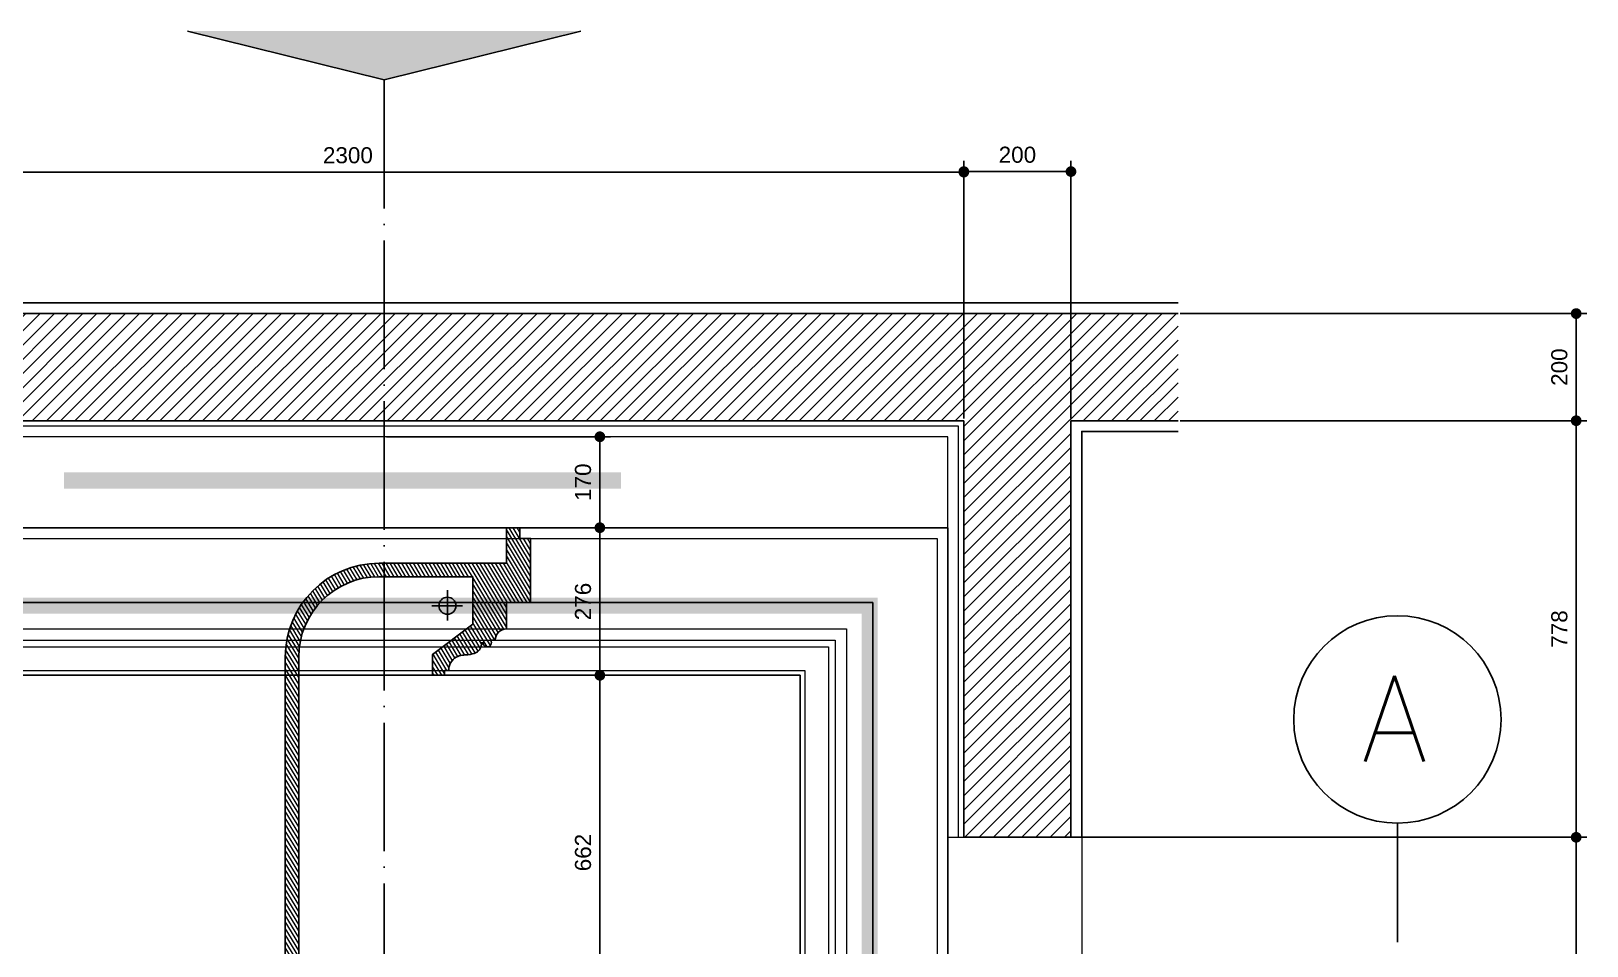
# Model space of a CAD drawing. Header units: inches. Extents: x 193287 to 241687, y 437648 to 550079.
# Drawn here: x 215312 to 218217, y 461096 to 462805 of the extents above; entities that cross this region are included whole.
import ezdxf

# ---------------------------------------------------------------- set-up
doc = ezdxf.new("R2010")
doc.units = ezdxf.units.IN
doc.header["$MEASUREMENT"] = 0
doc.linetypes.add('ACAD_ISO04W100', pattern=[30, 24, -3, 0, -3])
doc.linetypes.add('HIDDEN', pattern=[0.375, 0.25, -0.125])
for name, color, linetype in [('A-DIMESNION-1', 7, 'Continuous'), ('CQ Grg Gypsum', 41, 'Continuous'), ('CQ Light Elevation', 4, 'Continuous'), ('CQ Plaster', 1, 'Continuous'), ('CQ Wall plan', 3, 'Continuous'), ('Layer1', 1, 'Continuous'), ('xref grd floor$2$CQ Wall hatch_CHB', 8, 'Continuous')]:
    doc.layers.add(name, color=color, linetype=linetype)
for name, color, linetype, lineweight in [('CQ gypsum 2', 42, 'Continuous', 0), ('CQ Gypsum Hatch', 8, 'Continuous', 20), ('CQ lighting plan', 7, 'Continuous', 0), ('CQ Marble', 6, 'Continuous', 0), ('CQ plan and elev dimension', 252, 'Continuous', 35)]:
    doc.layers.add(name, color=color, linetype=linetype, lineweight=lineweight)
doc.styles.get("Standard").update_dxf_attribs({"font": 'arial.ttf'})
doc.styles.add('STYL-CONCEPT', font='romans.shx')
doc.dimstyles.new('CQ 20', dxfattribs={"dimscale": 0.2, "dimtxt": 150, "dimasz": 100, "dimexe": 100, "dimexo": 20, "dimgap": 80, "dimtad": 1, "dimdec": 0, "dimzin": 0, "dimdsep": 46, "dimtxsty": 'Standard', "dimblk": 'DOT', "dimcen": 100, "dimclrd": 1, "dimclre": 1, "dimclrt": 3, "dimadec": 0, "dimazin": 0, "dimtfac": 1, "dimtdec": 0, "dimtofl": 0, "dimtmove": 0, "dimatfit": 3, "dimfxl": 1, "dimtolj": 1, "dimtzin": 0, "dimlwd": -1, "dimarcsym": 0})

# ---------------------------------------------------------------- blocks, each defined once
blk = doc.blocks.new('gf15 WC wall plan')
at = {"layer": 'xref grd floor$2$CQ Wall hatch_CHB', "extrusion": (-4.885221514467737e-08, 5.985931785203955e-09, 0.9999999999999988)}
h = blk.add_hatch(dxfattribs=at)
h.set_pattern_fill('ANSI31,_O', color=8, scale=149.9999999999999)
h.set_pattern_definition([(45, (0, 0), (-13.25825214724776, 13.25825214724776), [])])
h.paths.add_polyline_path([(208393.9044530837, 462405.2517886034), (208293.8901669762, 462405.2517886034), (208293.818429462, 461427.1771427442), (208243.8184294633, 461427.1767733602), (208243.8901667283, 462405.2517886033), (208043.9045051255, 462405.2517886034), (208043.9127867077, 461327.1769580548), (208193.8184294626, 461327.1769580547), (208193.8184294626, 461277.1769580546), (208393.9127866929, 461277.2111633761), (208393.9068765461, 462077.2109243502), (210693.9068764914, 462077.2279160187), (210693.7866682881, 461299.1088868), (210893.7866682892, 461299.1088868001), (210893.9068764855, 462077.229393555), (211093.6133301806, 462077.2308689227), (211093.6133301806, 462277.2308689283), (208393.9053990093, 462277.2109243449)])
at = {"layer": 'CQ Plaster'}
for points, elevation in [([(211093.6133301814, 462297.1088868002), (208413.7866682811, 462297.1088867998), (208413.7866682807, 462405.2517886037)], -0.0005632513908580307), ([(211093.6133301814, 462057.1088868), (210913.7866682881, 462057.1088868), (210913.7866682881, 461299.1088867999), (210893.7866682893, 461299.1088867999)], -0.000562054204500989), ([(211093.6133301814, 462057.1088868), (210913.7866682881, 462057.1088868)], -0.000562054204500989)]:
    blk.add_lwpolyline(points, dxfattribs=dict(at, elevation=elevation))
at = {"layer": 'CQ Wall plan', "extrusion": (-4.885221514467737e-08, 5.985931785203955e-09, 0.9999999999999988)}
for p, q in [((211093.6133301814, 462277.1088868002, -0.0005632513908580307), (208393.7866682811, 462277.1088867998, -0.0006951439037985181)), ((211093.6133301814, 462277.1088868002, -0.0005632513908580307), (208393.7866682811, 462277.1088867998, -0.0006951439037985181)), ((211093.6133301814, 462277.1088868002, -0.0005632513908580307), (208393.7866682811, 462277.1088867998, -0.0006951439037985181)), ((210693.7866682894, 462077.1088868001, -0.0005815866226083169), (208393.7866682818, 462077.1088867997, -0.0006939467174414422)), ((210693.7866682894, 462077.1088868001, -0.0005815866226083169), (208393.7866682818, 462077.1088867997, -0.0006939467174414422)), ((210693.7866682894, 462077.1088868001, -0.0005815866226083169), (208393.7866682818, 462077.1088867997, -0.0006939467174414422)), ((210693.7866682894, 462077.1088868001, -0.0005815866226083169), (210693.7866682883, 461299.1088867999, -0.0005718161795793866)), ((210693.7866682894, 462077.1088868001, -0.0005815866226083169), (210693.7866682883, 461299.1088867999, -0.0005718161795793866)), ((210693.7866682894, 462077.1088868001, -0.0005815866226083169), (210693.7866682883, 461299.1088867999, -0.0005718161795793866)), ((210893.7866682893, 462077.1088868001, -0.0005718161795793873), (210893.7866682893, 461299.1088867999, -0.0005718161795793866)), ((211093.6133301814, 462077.1088868, -0.000562054204500989), (210893.7866682896, 462077.1088867999, -0.0005718161795793724)), ((210893.7866682893, 462077.1088868001, -0.0005718161795793873), (210893.7866682893, 461299.1088867999, -0.0005718161795793866)), ((211093.6133301814, 462077.1088868, -0.000562054204500989), (210893.7866682896, 462077.1088867999, -0.0005718161795793724)), ((210893.7866682893, 462077.1088868001, -0.0005718161795793873), (210893.7866682893, 461299.1088867999, -0.0005718161795793866)), ((211093.6133301814, 462077.1088868, -0.000562054204500989), (210893.7866682896, 462077.1088867999, -0.0005718161795793724))]:
    blk.add_line(p, q, dxfattribs=at)
at = {"layer": 'CQ Wall plan'}
blk.add_line((210693.7866682883, 461299.1088867999, -0.0005718161795793866), (210893.7866682893, 461299.1088867999, -0.0005718161795793866), dxfattribs=at)
blk = doc.blocks.new('gf15 marble')
at = {"layer": 'CQ Marble'}
for p, q in [((210663.7866682883, 461877.1088867999, -0.0005718161795793866), (208423.786668282, 461877.1088867915, -0.0005718161795793866)), ((210663.7866682883, 461299.1088867999, -0.0005718161795793866), (210683.7866682883, 461299.1088867999, -0.0005718161795793866)), ((208423.786668285, 461247.1091258037, -0.0005718161795793866), (208423.7866682878, 460607.1091258039, -0.0006898538543787893)), ((208523.8023646689, 459602.1093648029, -0.0006898538543787893), (208523.8023646681, 459582.1093648029, -0.0006898538543787893)), ((210563.8388037606, 459602.1093647215, -0.0006898538543787893), (210563.8388037598, 459582.1093647215, -0.0006898538543787893))]:
    blk.add_line(p, q, dxfattribs=at)
for points, elevation in [([(210683.7866682883, 461299.1088867999), (210683.7866682883, 462067.1088868), (208403.7866682819, 462067.1088867915), (208403.7866682849, 461267.1091258037), (208293.7700534819, 461267.1091258037)], -0.0005718161795793866), ([(210663.7866682883, 461299.1088867999), (210663.7866682883, 462047.1088867999), (208423.786668282, 462047.1088867915), (208423.786668285, 461247.1091258037), (208293.7700534819, 461247.1091258037)], -0.0005718161795793866), ([(208293.7700534769, 460607.1091258035), (208423.7866682878, 460607.1091258039), (208423.7866682898, 459602.109364807), (208523.8023646691, 459602.1093648029)], -0.0006898538543787893), ([(208293.7700534769, 460587.1091258035), (208403.7866682879, 460587.1091258039), (208403.7866682898, 459582.1093648077), (208523.8023646691, 459582.1093648029)], -0.0006898538543787893), ([(210563.8388037606, 459582.1093647215), (210683.786583391, 459582.1093647167), (210683.7866682866, 460349.1088879068)], -0.0006898538543787893), ([(210563.8388037606, 459602.1093647215), (210663.7865856047, 459602.1093647175), (210663.7866682866, 460349.1088901205)], -0.0006898538543787893), ([(210683.7866682866, 460349.1088879068), (210663.7866682866, 460349.1088901205)], -0.0005718161795793866)]:
    blk.add_lwpolyline(points, dxfattribs=dict(at, elevation=elevation))
blk = doc.blocks.new('gf15 section line')
at = {"layer": 'Layer1'}
for points in [[(215100.9179413107, 463865.8288713741), (215468.0817826139, 463774.774137412), (215468.0817826138, 463865.8288713737)], [(215835.2456239169, 463865.8288713739), (215468.0817826139, 463774.774137412), (215468.0817826138, 463865.8288713737)]]:
    blk.add_hatch(color=256, dxfattribs=at).paths.add_polyline_path(points)
for p in [(215100.9179413107, 463865.8288713742, -0.0007205833194886865), (215835.245623917, 463865.8288713742, -0.0007205833194886865)]:
    blk.add_line(p, (215468.0817826139, 463774.7741374121, -0.0007205833194886865), dxfattribs=at)
at = {"layer": 'Layer1', "linetype": 'ACAD_ISO04W100', "ltscale": 10}
for p, q in [((215468.0817826139, 463774.7741374121, -0.0007205833194886865), (215468.0817826139, 459893.5750722382, -0.0007205833194886865)), ((217359.7479773852, 461864.1766138547, -0.0006280608648112792), (217359.7479773852, 462386.7852145136, -0.0006280608648112792))]:
    blk.add_line(p, q, dxfattribs=at)
at = {"layer": 'Layer1'}
blk.add_circle((217359.7479773852, 462580.3951812427, -0.0006280608648112792), 193.6099667290585, dxfattribs=at)
at = {"layer": 'Layer1', "insert": (217416.2072669065, 462662.1735943808, -0.0006280608648112792), "char_height": 159.9398828154575, "attachment_point": 3, "style": 'STYL-CONCEPT'}
blk.add_mtext_dynamic_manual_height_columns('A', width=200.8163932642201, gutter_width=150, heights=[0], dxfattribs=at)
blk = doc.blocks.new('SECTION CEILING C AND D')
at = {"layer": 'CQ Gypsum Hatch'}
h = blk.add_hatch(dxfattribs=at)
h.set_pattern_fill('ANSI31', color=256, scale=50.00000000000004, angle=166.0285767170143, style=0)
h.set_pattern_definition([(211.0285767170143, (0, 0), (3.221659560689488, -5.35568946775465), [])])
edge = h.paths.add_edge_path()
edge.add_line((221496.3634083793, 451355.5940321152), (221476.3634470181, 451355.5940321151))
edge.add_line((221476.3634470181, 451355.5940321151), (221476.3634564243, 451380.5940490463))
edge.add_line((221476.3634564243, 451380.5940490463), (221542.8714550818, 451380.5940465979))
edge.add_line((221542.8714550818, 451380.5940465979), (221542.8714615044, 451618.6332024623))
edge.add_arc((221717.8714615046, 451618.6332024623), 175.0000000001455, 90.00000000000949, 180.000000000019, ccw=False)
edge.add_line((221717.8714615045, 451793.6332024625), (223510.0454513518, 451793.6331128395))
edge.add_arc((223510.0454513518, 451618.6331128394), 175, 0, 89.9999999999904, ccw=False)
edge.add_line((223685.0454513518, 451618.6331128395), (223685.0454577744, 451380.5939569749))
edge.add_line((223685.0454577744, 451380.5939569749), (223751.5534564319, 451380.5939594235))
edge.add_line((223751.5534564319, 451380.5939594235), (223751.5534658382, 451355.5939424923))
edge.add_line((223751.5534658382, 451355.5939424923), (223731.5535044769, 451355.5939424921))
edge.add_line((223731.5535044769, 451355.5939424921), (223731.5535159568, 451335.5939310124))
edge.add_line((223731.5535159568, 451335.5939310124), (223611.5454513512, 451335.5938696297))
edge.add_line((223611.5454513512, 451335.5938696297), (223611.5454513512, 451380.5930113292))
edge.add_line((223611.5454513512, 451380.5930113292), (223562.5454513513, 451380.5930113293))
edge.add_arc((223541.5454513513, 451380.5930113291), 21.00000000005821, 1.587987341361105e-10, 90.00000000015879)
edge.add_line((223541.5454513512, 451401.5930113293), (223541.5454513513, 451410.5930113292))
edge.add_arc((223536.6936272633, 451416.6997402548), 7.799508648152966, 90, 308.4673023861515, ccw=False)
edge.add_line((223536.6936272633, 451424.4992489031), (223536.6936272633, 451427.4992489031))
edge.add_arc((223534.5413597154, 451445.4660990062), 18.09530210384791, 205.7714928767011, 276.8309702013683, ccw=False)
edge.add_arc((223567.5219242569, 451458.3576701449), 53.47024035310794, 186.1635720954239, 202.844817978426, ccw=False)
edge.add_arc((223182.0246354605, 451424.9932573508), 333.4821786610068, 4.751447811113967, 6.568657367759998)
edge.add_arc((223477.615802532, 451459.0566106173), 35.93479784915663, 6.527251481196853, 25.39668080415777)
edge.add_arc((223485.7557770983, 451460.6969878025), 27.9502519411558, 29.51902534153829, 91.82174081903165)
edge.add_line((223484.8672380735, 451488.6331128377), (223484.8672380735, 451496.1331128377))
edge.add_line((223484.8672380735, 451496.1331128377), (223475.8672380735, 451496.1331128377))
edge.add_line((223475.8672380735, 451496.1331128377), (223475.8672380735, 451518.6331128394))
edge.add_line((223475.8672380735, 451518.6331128394), (223514.9390894407, 451518.6331128374))
edge.add_line((223514.9390894407, 451518.6331128374), (223571.5454513514, 451443.6331128376))
edge.add_line((223571.5454513514, 451443.6331128376), (223660.0454513518, 451443.6331128376))
edge.add_line((223660.0454513518, 451443.6331128376), (223660.0454513518, 451618.6331128394))
edge.add_arc((223510.0454513518, 451618.6331128392), 150, 0, 89.99999999999999)
edge.add_line((223510.0454513518, 451768.6331128394), (221717.8714615045, 451768.6332024623))
edge.add_arc((221717.8714615045, 451618.6332024622), 150, 89.99999999999999, 180)
edge.add_line((221567.8714615045, 451618.6332024623), (221567.8714615044, 451443.6332024607))
edge.add_line((221567.8714615044, 451443.6332024607), (221656.371461505, 451443.6332024607))
edge.add_line((221656.371461505, 451443.6332024607), (221712.9778234156, 451518.6332024607))
edge.add_line((221712.9778234156, 451518.6332024607), (221752.0496747827, 451518.6332024625))
edge.add_line((221752.0496747827, 451518.6332024625), (221752.0496747827, 451496.1332024605))
edge.add_line((221752.0496747827, 451496.1332024605), (221743.0496747827, 451496.1332024607))
edge.add_line((221743.0496747827, 451496.1332024607), (221743.0496747827, 451488.6332024605))
edge.add_arc((221742.1611357578, 451460.6970774254), 27.9502519410732, 88.17825918066262, 150.4809746582109)
edge.add_arc((221750.301110324, 451459.0567002404), 35.93479784899679, 154.6033191957228, 173.4727485186793)
edge.add_arc((222045.8922773975, 451424.9933469757), 333.4821786626222, 173.431342632584, 175.2485521892302)
edge.add_arc((221660.3949885988, 451458.357759768), 53.47024035372762, 337.15518202151657, 353.8364279045223, ccw=False)
edge.add_arc((221693.375553141, 451445.466188629), 18.09530210362531, 263.16902979845247, 334.22850712318433, ccw=False)
edge.add_line((221691.2232855931, 451427.4993385262), (221691.2232855929, 451424.4993385262))
edge.add_arc((221691.223285593, 451416.6998298779), 7.799508648167831, -128.46730238588572, 90, ccw=False)
edge.add_line((221686.3714615049, 451410.5931009523), (221686.371461505, 451401.5931009523))
edge.add_arc((221686.3714615051, 451380.5931009521), 21.00000000011642, 90.0000000002382, 180.0000000001588)
edge.add_line((221665.371461505, 451380.5931009522), (221616.371461505, 451380.5931009522))
edge.add_line((221616.371461505, 451380.5931009522), (221616.371461505, 451335.5939592526))
edge.add_line((221616.371461505, 451335.5939592526), (221496.3633968995, 451335.5940206355))
edge.add_line((221496.3633968995, 451335.5940206355), (221496.3634083793, 451355.5940321152))
at = {"layer": 'CQ Gypsum Hatch', "extrusion": (-4.885221514467738e-08, 5.985931785203955e-09, 0.9999999999999988)}
h = blk.add_hatch(dxfattribs=at)
h.set_pattern_fill('ANSI31', color=256, scale=50.00000000000004, angle=166.0285767170143, style=0)
h.set_pattern_definition([(211.0285767170143, (13070.17349858927, -3144.438563283119), (3.221659560689488, -5.355689467754651), [])])
edge = h.paths.add_edge_path()
edge.add_line((222813.9994622246, 451768.6331465902), (222813.9994622246, 451755.7042735457))
edge.add_line((222813.9994622246, 451755.7042735457), (222808.9994622247, 451755.7042735457))
edge.add_arc((222801.9211526813, 451755.7115152773), 7.07831324785572, -89.94138141292848, -0.058618587448620474, ccw=False)
edge.add_line((222801.9283944128, 451748.6332057338), (222801.9283944128, 451743.6332057338))
edge.add_line((222801.9283944128, 451743.6332057338), (222776.0705300365, 451743.6331465903))
edge.add_line((222776.0705300366, 451743.6331465904), (222776.0705300364, 451748.6331465904))
edge.add_arc((222776.0777717678, 451755.7114561337), 7.078313247756716, 180.0586185872999, 269.9413814132354, ccw=False)
edge.add_line((222768.9994622245, 451755.7042144022), (222763.9994622245, 451755.7042144022))
edge.add_line((222763.9994622246, 451755.7042144022), (222763.999462191, 451768.6331465903))
edge.add_line((222763.999462191, 451768.6331465903), (222813.9994622245, 451768.6331465903))
edge = h.paths.add_edge_path()
edge.add_line((222413.9174506313, 451768.6331465903), (222413.9174506313, 451755.7042735458))
edge.add_line((222413.9174506314, 451755.7042735458), (222418.9174506313, 451755.7042735457))
edge.add_arc((222425.9957601746, 451755.7115152774), 7.078313247785151, 180.0586185876428, 269.9413814131221)
edge.add_line((222425.9885184432, 451748.633205734), (222425.9885184432, 451743.633205734))
edge.add_line((222425.9885184431, 451743.633205734), (222451.8463828194, 451743.6331465905))
edge.add_line((222451.8463828194, 451743.6331465904), (222451.8463828194, 451748.6331465904))
edge.add_arc((222451.8391410879, 451755.7114561336), 7.078313247785151, 270.0586185876429, 359.9413814131221)
edge.add_line((222458.9174506312, 451755.7042144023), (222463.9174506312, 451755.7042144022))
edge.add_line((222463.9174506312, 451755.7042144021), (222463.917450665, 451768.6331465904))
edge.add_line((222463.9174506651, 451768.6331465904), (222413.9174506314, 451768.6331465904))
at = {"layer": 'CQ Grg Gypsum', "extrusion": (-4.885221514467737e-08, 5.985931785203956e-09, 0.9999999999999988), "elevation": -0.008773270307329804}
blk.add_lwpolyline([(221496.363408379, 451355.5940321154), (221476.3634470178, 451355.5940321152), (221476.363456424, 451380.5940490465), (221542.8714550814, 451380.594046598), (221542.8714615041, 451618.6332024625, -0.414213562373095), (221717.8714615042, 451793.6332024626), (223510.0454513514, 451793.6331128397, -0.4142135623730951), (223685.0454513514, 451618.6331128396), (223685.0454577741, 451380.593956975), (223751.5534564315, 451380.5939594236), (223751.5534658378, 451355.5939424924), (223731.5535044766, 451355.5939424922), (223731.5535159565, 451335.5939310125), (223611.5454513509, 451335.5938696298), (223611.5454513509, 451380.5930113293), (223562.545451351, 451380.5930113294, 0.4142135623730951), (223541.5454513509, 451401.5930113294), (223541.545451351, 451410.5930113294, -1.408012182039782), (223536.693627263, 451424.4992489032), (223536.693627263, 451427.4992489032, -0.3203886580188211), (223518.2459031035, 451437.5985674972, -0.07291447245681257), (223514.3607724985, 451452.6167166375, 0.00792923866215691), (223513.3176674517, 451463.1415264908, 0.08251996361405504), (223510.0778665455, 451474.4684273962, 0.2787474963378558), (223484.8672380731, 451488.6331128378), (223484.8672380731, 451496.1331128378), (223475.8672380731, 451496.1331128378), (223475.8672380731, 451518.6331128395), (223514.9390894404, 451518.6331128376), (223571.545451351, 451443.6331128377), (223660.0454513514, 451443.6331128377), (223660.0454513514, 451618.6331128395, 0.4142135623730951), (223510.0454513514, 451768.6331128395), (221717.8714615042, 451768.6332024625, 0.414213562373095), (221567.8714615042, 451618.6332024625), (221567.8714615041, 451443.6332024608), (221656.3714615047, 451443.6332024608), (221712.9778234152, 451518.6332024608), (221752.0496747824, 451518.6332024626), (221752.0496747824, 451496.1332024607), (221743.0496747824, 451496.1332024608), (221743.0496747824, 451488.6332024607, 0.2787474963378738), (221717.83904631, 451474.4685170192, 0.08251996361405872), (221714.5992454038, 451463.1416161139, 0.007929238662157688), (221713.5561403571, 451452.6168062605, -0.0729144724568158), (221709.671009752, 451437.5986571201, -0.3203886580188293), (221691.2232855927, 451427.4993385263), (221691.2232855926, 451424.4993385263, -1.408012182039784), (221686.3714615046, 451410.5931009524), (221686.3714615047, 451401.5931009525, 0.414213562373095), (221665.3714615047, 451380.5931009523), (221616.3714615047, 451380.5931009523), (221616.3714615047, 451335.5939592528), (221496.3633968991, 451335.5940206356)], format="xyb", close=True, dxfattribs=at)
at = {"layer": 'CQ Grg Gypsum', "extrusion": (-4.885221514467737e-08, 5.985931785203956e-09, 0.9999999999999988)}
for points, elevation in [([(222413.9174506311, 451768.6331465896), (222413.9174506312, 451755.704273545), (222418.917450631, 451755.7042735451, 0.4136143785872561), (222425.988518443, 451748.6332057333), (222425.9885184429, 451743.6332057333), (222451.8463828192, 451743.6331465897), (222451.8463828192, 451743.6331465897), (222451.8463828192, 451748.6331465896, 0.4136143785872561), (222458.917450631, 451755.7042144015), (222463.917450631, 451755.7042144013), (222463.9174506649, 451768.6331465897), (222413.9174506311, 451768.6331465896)], -0.008771639248283798), ([(222813.9994622244, 451768.6331465894), (222813.9994622244, 451755.704273545), (222808.9994622245, 451755.7042735449, -0.4136143785872561), (222801.9283944126, 451748.6332057331), (222801.9283944126, 451743.6332057331), (222776.0705300363, 451743.6331465896), (222776.0705300363, 451743.6331465896), (222776.0705300362, 451748.6331465896, -0.4136143785872561), (222768.9994622243, 451755.7042144014), (222763.9994622244, 451755.7042144014), (222763.9994621908, 451768.6331465895), (222813.9994622244, 451768.6331465894)], -0.008772207697204897)]:
    blk.add_lwpolyline(points, format="xyb", dxfattribs=dict(at, elevation=elevation))
at = {"layer": 'CQ Light Elevation', "extrusion": (-4.885221514467737e-08, 5.985931785203956e-09, 0.9999999999999988)}
for points, elevation in [([(221622.0727365949, 451520.2962174568), (221622.0727365949, 451463.1294082287)], -0.00877110811993196), ([(223605.8441762608, 451520.2962174568), (223605.8441762608, 451463.129408229)], -0.008772827229382904), ([(221593.1039725536, 451491.0480204136), (221649.4034347953, 451491.0480204134)], -0.008771108119931962), ([(223634.8129403021, 451491.0480204135), (223578.5134780605, 451491.0480204134)], -0.008772827229382902)]:
    blk.add_lwpolyline(points, dxfattribs=dict(at, elevation=elevation))
for centre in [(221622.0727365949, 451491.0480204134, -0.008771108119931962), (223605.8441762608, 451491.0480204136, -0.008772827229382902)]:
    blk.add_circle(centre, 15.87653305614367, dxfattribs=at)
blk = doc.blocks.new('_Dot')
at = {"color": 0, "linetype": 'ByBlock', "lineweight": -2}
blk.add_line((-0.5, 0), (-1, 0), dxfattribs=at)
at = {"color": 0, "linetype": 'ByBlock', "const_width": 0.5}
blk.add_lwpolyline([(-0.25, 0, 1), (0.25, 0, 1)], format="xyb", close=True, dxfattribs=at)
blk = doc.blocks.new('*D595')
at = {"layer": 'A-DIMESNION-1', "color": 1, "lineweight": -2, "ltscale": 0.05, "transparency": 16777216}
for p, q in [((214753.5421522098, 462409.2517886037), (214753.5421522098, 462561.2432282272)), ((217053.5421522184, 462081.108886799), (217053.5421522184, 462561.2432282272))]:
    blk.add_line(p, q, dxfattribs=at)
at = {"layer": 'A-DIMESNION-1', "color": 1, "ltscale": 0.05, "transparency": 16777216}
blk.add_line((214773.5421522098, 462541.2432282272), (217033.5421522184, 462541.2432282272), dxfattribs=at)
at = {"layer": 'Defpoints', "color": 0, "linetype": 'Continuous', "ltscale": 0.05, "transparency": 16777216}
for p in [(217053.5421522184, 462541.2432282272), (214753.5421522098, 462405.2517886037, -0.000695910958467494), (217053.5421522184, 462077.108886799, -0.0005815866226083101)]:
    blk.add_point(p, dxfattribs=at)
at = {"layer": 'A-DIMESNION-1', "color": 1, "linetype": 'Continuous', "ltscale": 0.05, "transparency": 16777216, "xscale": 20, "yscale": 20, "zscale": 20, "rotation": 180}
blk.add_blockref('_Dot', (214753.5421522098, 462541.2432282272), dxfattribs=at)
at = {"layer": 'A-DIMESNION-1', "color": 1, "linetype": 'Continuous', "ltscale": 0.05, "transparency": 16777216, "xscale": 20, "yscale": 20, "zscale": 20}
blk.add_blockref('_Dot', (217053.5421522184, 462541.2432282272), dxfattribs=at)
at = {"layer": 'A-DIMESNION-1', "color": 3, "linetype": 'Continuous', "ltscale": 0.05, "transparency": 16777216, "insert": (215903.5421522141, 462572.5706497824), "char_height": 30, "attachment_point": 5}
blk.add_mtext('\\A1;2300', dxfattribs=at)
blk = doc.blocks.new('*D596')
at = {"layer": 'A-DIMESNION-1', "color": 1, "lineweight": -2, "ltscale": 0.05, "transparency": 16777216}
for p, q in [((217053.5421522185, 462081.1088868001), (217053.5421522185, 462562.2500084019)), ((217253.5421522183, 462081.1088868001), (217253.5421522183, 462562.2500084019))]:
    blk.add_line(p, q, dxfattribs=at)
at = {"layer": 'A-DIMESNION-1', "color": 1, "ltscale": 0.05, "transparency": 16777216}
blk.add_line((217073.5421522185, 462542.2500084019), (217233.5421522183, 462542.2500084019), dxfattribs=at)
at = {"layer": 'Defpoints', "color": 0, "linetype": 'Continuous', "ltscale": 0.05, "transparency": 16777216}
for p in [(217253.5421522183, 462542.2500084019), (217053.5421522185, 462077.1088868001, -0.0005815866226083169), (217253.5421522183, 462077.1088868001, -0.0005718161795793873)]:
    blk.add_point(p, dxfattribs=at)
at = {"layer": 'A-DIMESNION-1', "color": 1, "linetype": 'Continuous', "ltscale": 0.05, "transparency": 16777216, "xscale": 20, "yscale": 20, "zscale": 20, "rotation": 180}
blk.add_blockref('_Dot', (217053.5421522185, 462542.2500084019), dxfattribs=at)
at = {"layer": 'A-DIMESNION-1', "color": 1, "linetype": 'Continuous', "ltscale": 0.05, "transparency": 16777216, "xscale": 20, "yscale": 20, "zscale": 20}
blk.add_blockref('_Dot', (217253.5421522183, 462542.2500084019), dxfattribs=at)
at = {"layer": 'A-DIMESNION-1', "color": 3, "linetype": 'Continuous', "ltscale": 0.05, "transparency": 16777216, "insert": (217153.5421522184, 462573.5671980335), "char_height": 30, "attachment_point": 5}
blk.add_mtext('\\A1;200', dxfattribs=at)
blk = doc.blocks.new('*D597')
at = {"layer": 'A-DIMESNION-1', "color": 1, "lineweight": -2, "ltscale": 0.05, "transparency": 16777216}
for p, q in [((217457.3688141105, 462277.1088868002), (218216.7599522551, 462277.1088868002)), ((217457.3688141107, 462077.1088868001), (218216.7599522551, 462077.1088868001))]:
    blk.add_line(p, q, dxfattribs=at)
at = {"layer": 'A-DIMESNION-1', "color": 1, "ltscale": 0.05, "transparency": 16777216}
blk.add_line((218196.7599522551, 462257.1088868002), (218196.7599522551, 462097.1088868001), dxfattribs=at)
at = {"layer": 'Defpoints', "color": 0, "linetype": 'Continuous', "ltscale": 0.05, "transparency": 16777216}
for p in [(217453.3688141105, 462277.1088868002, -0.0005632513908580307), (217453.3688141107, 462077.1088868001, -0.0005620542045009797), (218196.7599522551, 462077.1088868001)]:
    blk.add_point(p, dxfattribs=at)
at = {"layer": 'A-DIMESNION-1', "color": 1, "linetype": 'Continuous', "ltscale": 0.05, "transparency": 16777216, "xscale": 20, "yscale": 20, "zscale": 20}
for p, rotation in [((218196.7599522551, 462277.1088868002), 90), ((218196.7599522551, 462077.1088868001), 270)]:
    blk.add_blockref('_Dot', p, dxfattribs=dict(at, rotation=rotation))
at = {"layer": 'A-DIMESNION-1', "color": 3, "linetype": 'Continuous', "ltscale": 0.05, "transparency": 16777216, "insert": (218165.4427626233, 462177.1088868002), "char_height": 30, "attachment_point": 5, "rotation": 90}
blk.add_mtext('\\A1;200', dxfattribs=at)
blk = doc.blocks.new('*D598')
at = {"layer": 'A-DIMESNION-1', "color": 1, "lineweight": -2, "ltscale": 0.05, "transparency": 16777216}
for p, q in [((217457.3688141105, 462077.1088868), (218216.7599522548, 462077.1088868)), ((217257.5421522182, 461299.1088867999), (218216.7599522548, 461299.1088867999))]:
    blk.add_line(p, q, dxfattribs=at)
at = {"layer": 'A-DIMESNION-1', "color": 1, "ltscale": 0.05, "transparency": 16777216}
blk.add_line((218196.7599522548, 462057.1088868), (218196.7599522548, 461319.1088867999), dxfattribs=at)
at = {"layer": 'Defpoints', "color": 0, "linetype": 'Continuous', "ltscale": 0.05, "transparency": 16777216}
for p in [(217453.3688141105, 462077.1088868, -0.000562054204500989), (217253.5421522182, 461299.1088867999, -0.0005620542045009984), (218196.7599522548, 461299.1088867999)]:
    blk.add_point(p, dxfattribs=at)
at = {"layer": 'A-DIMESNION-1', "color": 1, "linetype": 'Continuous', "ltscale": 0.05, "transparency": 16777216, "xscale": 20, "yscale": 20, "zscale": 20}
for p, rotation in [((218196.7599522548, 462077.1088868), 90), ((218196.7599522548, 461299.1088867999), 270)]:
    blk.add_blockref('_Dot', p, dxfattribs=dict(at, rotation=rotation))
at = {"layer": 'A-DIMESNION-1', "color": 3, "linetype": 'Continuous', "ltscale": 0.05, "transparency": 16777216, "insert": (218165.442762623, 461688.1088868), "char_height": 30, "attachment_point": 5, "rotation": 90}
blk.add_mtext('\\A1;778', dxfattribs=at)
blk = doc.blocks.new('*D599')
at = {"layer": 'A-DIMESNION-1', "color": 1, "lineweight": -2, "ltscale": 0.05, "transparency": 16777216}
for p, q in [((217257.5421522183, 461299.1088867999), (218216.759952255, 461299.1088867999)), ((217277.5421522172, 460349.1088867999), (218216.759952255, 460349.1088867999))]:
    blk.add_line(p, q, dxfattribs=at)
at = {"layer": 'A-DIMESNION-1', "color": 1, "ltscale": 0.05, "transparency": 16777216}
blk.add_line((218196.759952255, 461279.1088867999), (218196.759952255, 460369.1088867999), dxfattribs=at)
at = {"layer": 'Defpoints', "color": 0, "linetype": 'Continuous', "ltscale": 0.05, "transparency": 16777216}
for p in [(217253.5421522183, 461299.1088867999, -0.000562054204500989), (217273.5421522172, 460349.1088867999, -0.0005718161795793866), (218196.759952255, 460349.1088867999)]:
    blk.add_point(p, dxfattribs=at)
at = {"layer": 'A-DIMESNION-1', "color": 1, "linetype": 'Continuous', "ltscale": 0.05, "transparency": 16777216, "xscale": 20, "yscale": 20, "zscale": 20}
for p, rotation in [((218196.759952255, 461299.1088867999), 90), ((218196.759952255, 460349.1088867999), 270)]:
    blk.add_blockref('_Dot', p, dxfattribs=dict(at, rotation=rotation))
at = {"layer": 'A-DIMESNION-1', "color": 3, "linetype": 'Continuous', "ltscale": 0.05, "transparency": 16777216, "insert": (218165.4427626232, 460824.1088868), "char_height": 30, "attachment_point": 5, "rotation": 90}
blk.add_mtext('\\A1;950', dxfattribs=at)
blk = doc.blocks.new('*D853')
at = {"layer": 'A-DIMESNION-1', "color": 1, "lineweight": -2, "ltscale": 0.05, "transparency": 16777216}
for p, q in [((215975.3018963047, 462047.108886796), (216393.9622704303, 462047.108886796)), ((216228.7337282939, 461877.2993835416), (216393.9622704303, 461877.2993835416))]:
    blk.add_line(p, q, dxfattribs=at)
at = {"layer": 'A-DIMESNION-1', "color": 1, "ltscale": 0.05, "transparency": 16777216}
blk.add_line((216373.9622704303, 462027.108886796), (216373.9622704303, 461897.2993835416), dxfattribs=at)
at = {"layer": 'Defpoints', "color": 0, "linetype": 'Continuous', "ltscale": 0.05, "transparency": 16777216}
for p in [(215971.3018963047, 462047.108886796, -0.0005718161795793866), (216224.7337282939, 461877.2993835416, -0.0005787057815478933), (216373.9622704303, 461877.2993835416)]:
    blk.add_point(p, dxfattribs=at)
at = {"layer": 'A-DIMESNION-1', "color": 1, "linetype": 'Continuous', "ltscale": 0.05, "transparency": 16777216, "xscale": 20, "yscale": 20, "zscale": 20}
for p, rotation in [((216373.9622704303, 462047.108886796), 90), ((216373.9622704303, 461877.2993835416), 270)]:
    blk.add_blockref('_Dot', p, dxfattribs=dict(at, rotation=rotation))
at = {"layer": 'A-DIMESNION-1', "color": 3, "linetype": 'Continuous', "ltscale": 0.05, "transparency": 16777216, "insert": (216342.6450807985, 461962.2041351688), "char_height": 30, "attachment_point": 5, "rotation": 90}
blk.add_mtext('\\A1;170', dxfattribs=at)
blk = doc.blocks.new('*D854')
at = {"layer": 'A-DIMESNION-1', "color": 1, "lineweight": -2, "ltscale": 0.05, "transparency": 16777216}
for p, q in [((216228.7337282939, 461877.2993835416), (216393.9622704305, 461877.2993835416)), ((216088.1945579485, 461601.6126608126), (216393.9622704305, 461601.6126608126))]:
    blk.add_line(p, q, dxfattribs=at)
at = {"layer": 'A-DIMESNION-1', "color": 1, "ltscale": 0.05, "transparency": 16777216}
blk.add_line((216373.9622704305, 461857.2993835416), (216373.9622704305, 461621.6126608126), dxfattribs=at)
at = {"layer": 'Defpoints', "color": 0, "linetype": 'Continuous', "ltscale": 0.05, "transparency": 16777216}
for p in [(216224.7337282939, 461877.2993835416, -0.0005787057815478933), (216084.1945579485, 461601.6126608126, -0.0005066273268113985), (216373.9622704305, 461601.6126608126)]:
    blk.add_point(p, dxfattribs=at)
at = {"layer": 'A-DIMESNION-1', "color": 1, "linetype": 'Continuous', "ltscale": 0.05, "transparency": 16777216, "xscale": 20, "yscale": 20, "zscale": 20}
for p, rotation in [((216373.9622704305, 461877.2993835416), 90), ((216373.9622704305, 461601.6126608126), 270)]:
    blk.add_blockref('_Dot', p, dxfattribs=dict(at, rotation=rotation))
at = {"layer": 'A-DIMESNION-1', "color": 3, "linetype": 'Continuous', "ltscale": 0.05, "transparency": 16777216, "insert": (216342.6450807988, 461739.4560221771), "char_height": 30, "attachment_point": 5, "rotation": 90}
blk.add_mtext('\\A1;276', dxfattribs=at)
blk = doc.blocks.new('*D855')
at = {"layer": 'A-DIMESNION-1', "color": 1, "lineweight": -2, "ltscale": 0.05, "transparency": 16777216}
for p, q in [((216088.1945579485, 461601.6126608126), (216393.9622704309, 461601.6126608126)), ((215815.694523139, 460939.7453799282), (216393.9622704309, 460939.7453799282))]:
    blk.add_line(p, q, dxfattribs=at)
at = {"layer": 'A-DIMESNION-1', "color": 1, "ltscale": 0.05, "transparency": 16777216}
blk.add_line((216373.9622704309, 461581.6126608126), (216373.9622704309, 460959.7453799282), dxfattribs=at)
at = {"layer": 'Defpoints', "color": 0, "linetype": 'Continuous', "ltscale": 0.05, "transparency": 16777216}
for p in [(216084.1945579485, 461601.6126608126, -0.0005066273268113985), (215811.694523139, 460939.7453799282, -0.0006269797959488429), (216373.9622704309, 460939.7453799282)]:
    blk.add_point(p, dxfattribs=at)
at = {"layer": 'A-DIMESNION-1', "color": 1, "linetype": 'Continuous', "ltscale": 0.05, "transparency": 16777216, "xscale": 20, "yscale": 20, "zscale": 20}
for p, rotation in [((216373.9622704309, 461601.6126608126), 90), ((216373.9622704309, 460939.7453799282), 270)]:
    blk.add_blockref('_Dot', p, dxfattribs=dict(at, rotation=rotation))
at = {"layer": 'A-DIMESNION-1', "color": 3, "linetype": 'Continuous', "ltscale": 0.05, "transparency": 16777216, "insert": (216342.6450807991, 461270.6790203705), "char_height": 30, "attachment_point": 5, "rotation": 90}
blk.add_mtext('\\A1;662', dxfattribs=at)

msp = doc.modelspace()

# ---------------------------------------------------------------- linework, layer by layer
at = {"layer": 'CQ Grg Gypsum', "extrusion": (-4.885221514467737e-08, 5.985931785203956e-09, 0.9999999999999988)}
for points, elevation in [([(214783.5421119806, 461877.298886574), (217023.5420259817, 461877.2988865739), (217023.5419840895, 459602.1093645825), (214783.5420700885, 459602.1093645826)], -0.008299703123392855), ([(214923.5501218516, 461737.2908740905), (216883.5340108855, 461737.2908740904), (216883.5339742186, 459742.117377066), (214923.5500851847, 459742.1173770661)], -0.00829970312339286), ([(215059.2283325975, 461601.6126608127), (216747.855795076, 461601.6126608127), (216747.8557634726, 459877.7955903437), (215059.2283009942, 459877.7955903438)], -0.008299703123392857)]:
    msp.add_lwpolyline(points, close=True, dxfattribs=dict(at, elevation=elevation))
at = {"layer": 'CQ gypsum 2', "extrusion": (-4.885221514467737e-08, 5.985931785203956e-09, 0.9999999999999988)}
for points, elevation in [([(214803.5420594852, 461857.2989386962), (217003.5420777307, 461857.2989386961), (217003.5420365849, 459622.1093124603), (214803.5420183395, 459622.1093124604)], -0.008299703123392854), ([(214972.5501209371, 461688.2908740907), (216834.5340099713, 461688.2908740906), (216834.5339751331, 459791.1173770658), (214972.5500860989, 459791.1173770659)], -0.008299703123392859), ([(214993.5501205453, 461667.2908740905), (216813.5340095794, 461667.2908740905), (216813.5339755249, 459812.1173770659), (214993.5500864908, 459812.1173770661)], -0.008299703123392855), ([(215006.2014530453, 461654.6395413544), (216800.8826766071, 461654.6395413544), (216800.8826430249, 459824.768709802), (215006.201419463, 459824.7687098021)], -0.00829970312339286), ([(215050.2283327653, 461610.6126608128), (216756.8557952441, 461610.6126608129), (216756.8557633048, 459868.7955903435), (215050.2283008261, 459868.7955903436)], -0.008299703123392857)]:
    msp.add_lwpolyline(points, close=True, dxfattribs=dict(at, elevation=elevation))
at = {"layer": 'CQ gypsum 2', "elevation": -0.0005718161795793866}
msp.add_lwpolyline([(217023.5421522174, 461299.1088867999), (217273.5421522172, 461299.1088867999), (217273.5421522172, 460349.1088867999), (217023.5421522174, 460349.1088867999)], close=True, dxfattribs=at)
at = {"layer": 'CQ lighting plan', "linetype": 'HIDDEN', "ltscale": 500, "const_width": 30, "elevation": -0.0005045680173746802}
msp.add_lwpolyline([(215373.5030894469, 461965.3920087639), (216413.5777940923, 461965.3920087639)], dxfattribs=at)
at = {"layer": 'CQ lighting plan', "linetype": 'HIDDEN', "ltscale": 500, "extrusion": (-4.885221514467737e-08, 5.985931785203956e-09, 0.9999999999999988), "const_width": 30, "elevation": -0.00829970312339286}
msp.add_lwpolyline([(214929.2501217469, 461731.5908740906), (216877.8340107808, 461731.5908740905), (216877.8339743233, 459747.8173770661), (214929.2500852894, 459747.8173770662)], close=True, dxfattribs=at)

# ---------------------------------------------------------------- block references
msp.add_blockref('gf15 marble', (6359.755483929068, 0))
at = {"rotation": 90}
msp.add_blockref('SECTION CEILING C AND D', (667580.3276707862, 238125.7459177034, -3.44107068770195e-05), dxfattribs=at)
at = {"layer": 'CQ plan and elev dimension'}
for name, p in [('gf15 section line', (503.2201136907679, -1061.240547651134, -0.0006898538543787893)), ('gf15 WC wall plan', (6359.755483929068, 0))]:
    msp.add_blockref(name, p, dxfattribs=at)

# ---------------------------------------------------------------- dimensions: what is measured, and where the dimension line sits
at = {"layer": 'A-DIMESNION-1', "color": 64, "linetype": 'Continuous', "ltscale": 0.05}
dim = msp.add_linear_dim(base=(217053.5421522184, 462541.2432282272), p1=(214753.5421522098, 462405.2517886037, -0.000695910958467494), p2=(217053.5421522184, 462077.108886799, -0.0005815866226083101), dimstyle='CQ 20', dxfattribs=at)
dim.commit()
dim.dimension.update_dxf_attribs({"geometry": '*D595', "text_midpoint": (215903.5421522141, 462572.5706497824)})
dim = msp.add_linear_dim(base=(217253.5421522183, 462542.2500084019), p1=(217053.5421522185, 462077.1088868001, -0.0005815866226083169), p2=(217253.5421522183, 462077.1088868001, -0.0005718161795793873), dimstyle='CQ 20', dxfattribs=at)
dim.commit()
dim.dimension.update_dxf_attribs({"geometry": '*D596', "text_midpoint": (217153.5421522184, 462542.2500084019), "dimtype": 160})
dim = msp.add_linear_dim(base=(218196.7599522551, 462077.1088868001), p1=(217453.3688141105, 462277.1088868002, -0.0005632513908580307), p2=(217453.3688141107, 462077.1088868001, -0.0005620542045009797), angle=90, dimstyle='CQ 20', dxfattribs=at)
dim.commit()
dim.dimension.update_dxf_attribs({"geometry": '*D597', "text_midpoint": (218196.759952255, 462177.1088868002), "dimtype": 160})
for base, p1, p2, picture, middle in [((218196.7599522548, 461299.1088867999), (217453.3688141105, 462077.1088868, -0.000562054204500989), (217253.5421522182, 461299.1088867999, -0.0005620542045009984), '*D598', (218165.442762623, 461688.1088868)), ((216373.9622704303, 461877.2993835416), (215971.3018963047, 462047.108886796, -0.0005718161795793866), (216224.7337282939, 461877.2993835416, -0.0005787057815478933), '*D853', (216342.6450807985, 461962.2041351688)), ((216373.9622704305, 461601.6126608126), (216224.7337282939, 461877.2993835416, -0.0005787057815478933), (216084.1945579485, 461601.6126608126, -0.0005066273268113985), '*D854', (216342.6450807988, 461739.4560221771)), ((216373.9622704309, 460939.7453799282), (216084.1945579485, 461601.6126608126, -0.0005066273268113985), (215811.694523139, 460939.7453799282, -0.0006269797959488429), '*D855', (216342.6450807991, 461270.6790203705)), ((218196.759952255, 460349.1088867999), (217253.5421522183, 461299.1088867999, -0.000562054204500989), (217273.5421522172, 460349.1088867999, -0.0005718161795793866), '*D599', (218165.4427626232, 460824.1088868))]:
    dim = msp.add_linear_dim(base=base, p1=p1, p2=p2, angle=90, dimstyle='CQ 20', dxfattribs=at)
    dim.commit()
    dim.dimension.update_dxf_attribs({"geometry": picture, "text_midpoint": middle})

doc.saveas('drawing.dxf')
